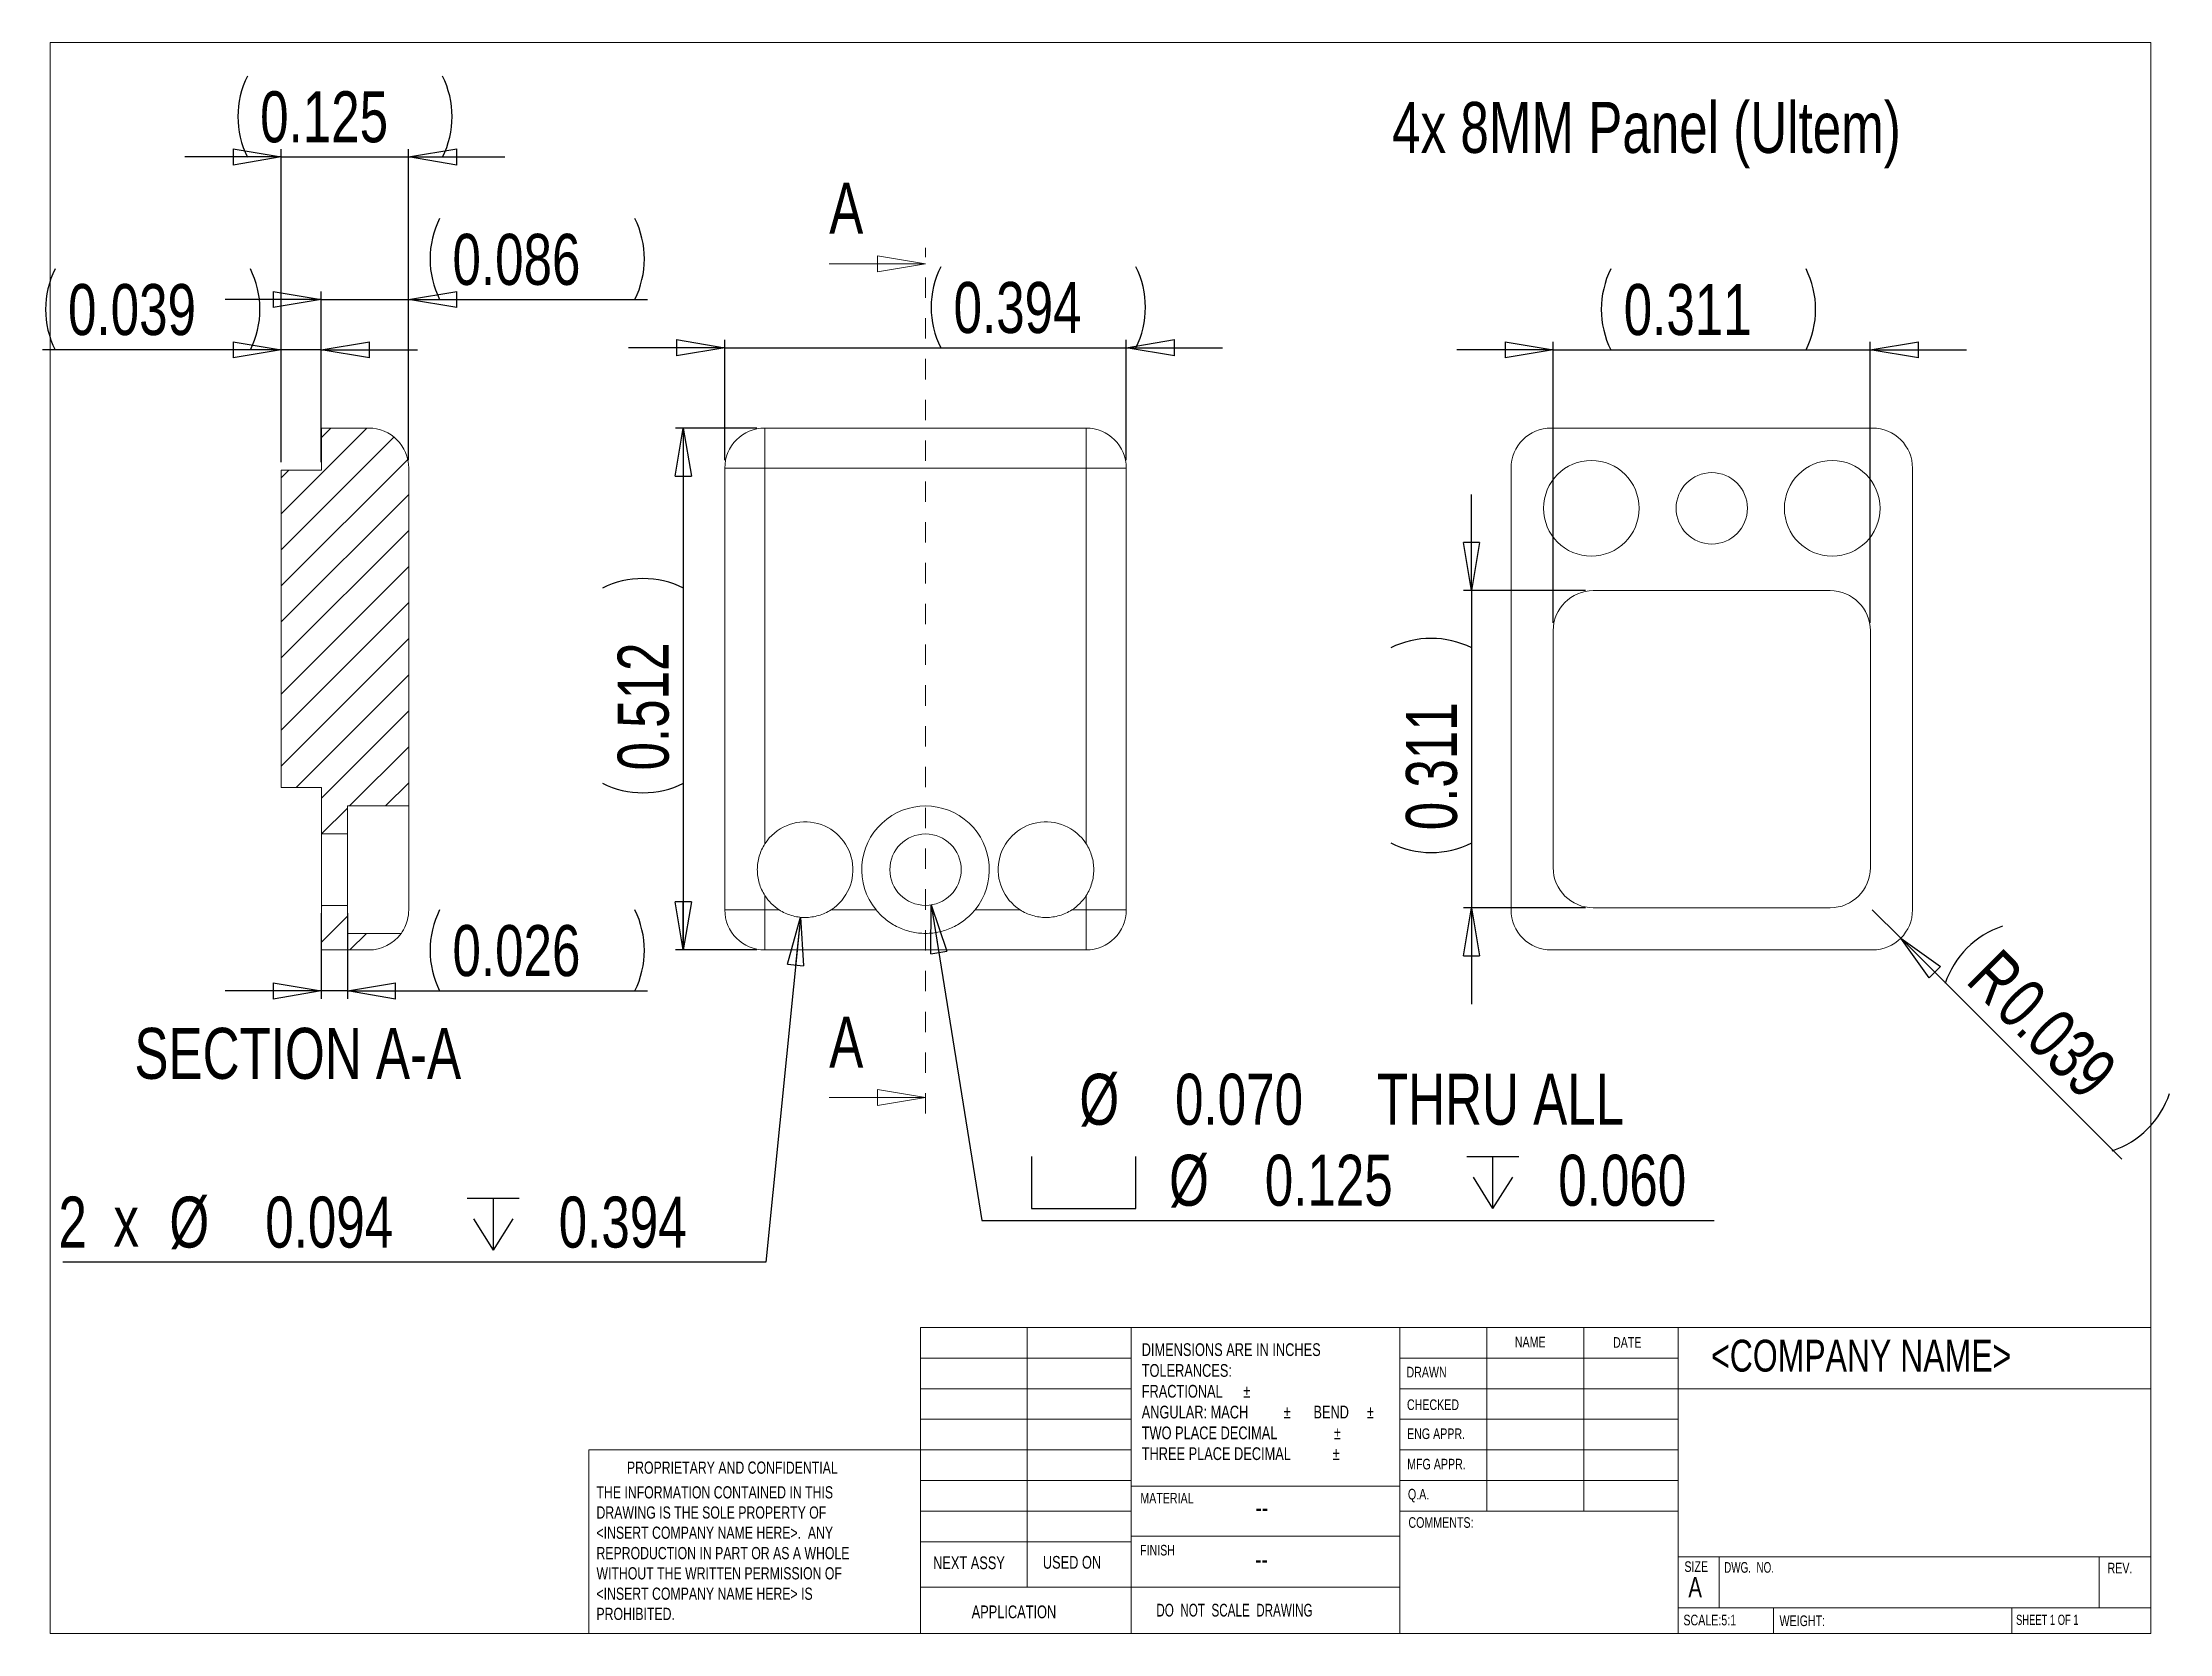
# Model space of a CAD drawing. Header units: inches. Extents: x 0.3 to 10.7, y 0.4 to 8.2.
import ezdxf

# ---------------------------------------------------------------- set-up
doc = ezdxf.new("R2010")
doc.units = ezdxf.units.IN
doc.header["$MEASUREMENT"] = 0
doc.linetypes.add('HIDDEN', pattern=[0.075, 0.05, -0.025])
doc.layers.add('FORMAT', color=7, linetype='Continuous')
doc.styles.add('SLDTEXTSTYLE0', font='TXT', dxfattribs={"width": 0.75})
doc.styles.add('SLDTEXTSTYLE1', font='TXT', dxfattribs={"width": 0.694444})
doc.styles.add('SLDTEXTSTYLE2', font='TXT', dxfattribs={"width": 0.684783})
doc.styles.add('SLDTEXTSTYLE3', font='TXT', dxfattribs={"width": 0.6875})
doc.dimstyles.new('SLDDIMSTYLE0', dxfattribs={"dimtxt": 0.25, "dimasz": 0.236, "dimexe": 0, "dimexo": 0.0625, "dimgap": 0.0625, "dimtad": 2, "dimdec": 3, "dimlfac": 0.2, "dimrnd": 1e-09, "dimzin": 12, "dimdsep": 46, "dimtxsty": 'SLDTEXTSTYLE0', "dimblk1": 'CLOSED', "dimblk2": 'CLOSED', "dimsah": 1, "dimcen": 0.09, "dimadec": 0, "dimazin": 0, "dimtfac": 1, "dimtofl": 0, "dimtmove": 0, "dimatfit": 3, "dimldrblk": 'CLOSED', "dimfxl": 1, "dimtolj": 1, "dimtzin": 12, "dimarcsym": 0})
doc.dimstyles.new('SLDDIMSTYLE1', dxfattribs={"dimtxt": 0.25, "dimasz": 0.236, "dimexe": 0, "dimexo": 0.0625, "dimgap": 0.0625, "dimtad": 2, "dimdec": 3, "dimlfac": 0.2, "dimrnd": 1e-09, "dimzin": 12, "dimdsep": 46, "dimtxsty": 'SLDTEXTSTYLE0', "dimblk1": 'CLOSED', "dimblk2": 'CLOSED', "dimsah": 1, "dimcen": 0.09, "dimadec": 0, "dimazin": 0, "dimtfac": 1, "dimtofl": 0, "dimtmove": 0, "dimatfit": 3, "dimldrblk": 'CLOSED', "dimfxl": 1, "dimtolj": 1, "dimtzin": 12, "dimarcsym": 0})
doc.dimstyles.new('SLDDIMSTYLE2', dxfattribs={"dimtxt": 0.25, "dimasz": 0.236, "dimexe": 0, "dimexo": 0.0625, "dimgap": 0.0625, "dimtad": 2, "dimdec": 3, "dimlfac": 0.2, "dimrnd": 1e-09, "dimzin": 12, "dimdsep": 46, "dimtxsty": 'SLDTEXTSTYLE0', "dimblk1": 'CLOSED', "dimblk2": 'CLOSED', "dimsah": 1, "dimcen": 0.09, "dimadec": 0, "dimazin": 0, "dimtfac": 1, "dimtofl": 0, "dimtmove": 0, "dimatfit": 3, "dimldrblk": 'CLOSED', "dimfxl": 1, "dimtolj": 1, "dimtzin": 12, "dimarcsym": 0})
doc.dimstyles.new('SLDDIMSTYLE3', dxfattribs={"dimtxt": 0.25, "dimasz": 0.236, "dimexe": 0, "dimexo": 0.0625, "dimgap": 0.0625, "dimtad": 0, "dimtih": 1, "dimtoh": 1, "dimdec": 0, "dimlfac": 0.2, "dimrnd": 1e-09, "dimzin": 12, "dimdsep": 46, "dimtxsty": 'SLDTEXTSTYLE0', "dimblk1": 'CLOSED', "dimblk2": 'CLOSED', "dimsah": 1, "dimcen": 0.09, "dimadec": 0, "dimazin": 0, "dimtfac": 1, "dimtofl": 0, "dimtmove": 0, "dimatfit": 3, "dimldrblk": 'CLOSED', "dimfxl": 1, "dimtolj": 1, "dimtzin": 12, "dimarcsym": 0})
doc.dimstyles.new('SLDDIMSTYLE4', dxfattribs={"dimtxt": 0.25, "dimasz": 0.236, "dimexe": 0, "dimexo": 0.0625, "dimgap": 0.0625, "dimtad": 0, "dimtih": 1, "dimtoh": 1, "dimdec": 3, "dimlfac": 0.2, "dimrnd": 1e-09, "dimzin": 4, "dimdsep": 46, "dimtxsty": 'SLDTEXTSTYLE0', "dimblk1": 'CLOSED', "dimblk2": 'CLOSED', "dimsah": 1, "dimcen": 0.09, "dimadec": 0, "dimazin": 0, "dimtfac": 1, "dimtofl": 0, "dimtmove": 0, "dimatfit": 3, "dimldrblk": 'CLOSED', "dimfxl": 1, "dimtolj": 1, "dimtzin": 12, "dimarcsym": 0})

# ---------------------------------------------------------------- blocks, each defined once
blk = doc.blocks.new('SW_NOTE_0')
at = {"color": 0, "linetype": 'Continuous', "lineweight": 0, "char_height": 0.0625, "attachment_point": 1, "style": 'SLDTEXTSTYLE0'}
for s, insert in [('DIMENSIONS ARE IN INCHES', (0, 0.081)), ('TOLERANCES:', (0, -0.021)), ('FRACTIONAL', (0, -0.123)), ('%%p', (0.498, -0.123)), ('ANGULAR: MACH', (0, -0.225)), ('%%p', (0.696, -0.225)), ('     BEND ', (0.755, -0.225)), ('%%p', (1.104, -0.225)), ('TWO PLACE DECIMAL    ', (0, -0.327)), ('%%p', (0.942, -0.327)), ('THREE PLACE DECIMAL  ', (0, -0.429)), ('%%p', (0.936, -0.429))]:
    blk.add_mtext(s, dxfattribs=dict(at, insert=insert))
blk = doc.blocks.new('SW_NOTE_1')
at = {"color": 0, "linetype": 'Continuous', "lineweight": 0, "char_height": 0.06, "attachment_point": 1, "style": 'SLDTEXTSTYLE0'}
for s, insert in [('THE INFORMATION CONTAINED IN THIS', (0, 0.077)), ('DRAWING IS THE SOLE PROPERTY OF', (0, -0.022)), ('<INSERT COMPANY NAME HERE>.  ANY ', (0, -0.121)), ('REPRODUCTION IN PART OR AS A WHOLE', (0, -0.221)), ('WITHOUT THE WRITTEN PERMISSION OF', (0, -0.32)), ('<INSERT COMPANY NAME HERE> IS ', (0, -0.42)), ('PROHIBITED.', (0, -0.519))]:
    blk.add_mtext(s, dxfattribs=dict(at, insert=insert))
blk = doc.blocks.new('_CLOSED')
at = {"color": 0, "linetype": 'ByBlock', "lineweight": -2}
for p, q in [((-1, 0.166667), (0, 0)), ((-1, 0.166667), (-1, -0.166667)), ((0, 0), (-1, -0.166667)), ((0, 0), (-1, 0))]:
    blk.add_line(p, q, dxfattribs=at)
blk = doc.blocks.new('*D4')
at = {"layer": 'FORMAT'}
for p, q in [((7.299, 5.505), (7.299, 5.977)), ((7.857, 5.505), (7.26, 5.505)), ((7.299, 5.505), (7.299, 3.95)), ((7.857, 3.95), (7.26, 3.95)), ((7.299, 3.95), (7.299, 3.478))]:
    blk.add_line(p, q, dxfattribs=at)
for centre, start, end in [((7.101, 4.827), 63.4349, 116.5651), ((7.101, 4.665), 243.4349, 296.5651)]:
    blk.add_arc(centre, 0.444, start, end, dxfattribs=at)
at = {"layer": 'FORMAT', "xscale": 0.236, "yscale": 0.236}
for p, rotation in [((7.299, 5.505, -0.293), 270), ((7.299, 3.95, -0.293), 90)]:
    blk.add_blockref('_CLOSED', p, dxfattribs=dict(at, rotation=rotation))
at = {"layer": 'FORMAT', "insert": (6.977, 4.33), "char_height": 0.25, "attachment_point": 1, "rotation": 90, "style": 'SLDTEXTSTYLE0'}
blk.add_mtext('0.311', dxfattribs=at)
blk = doc.blocks.new('*D5')
at = {"layer": 'FORMAT'}
for p, q in [((7.699, 6.686), (7.227, 6.686)), ((7.699, 5.347), (7.699, 6.725)), ((7.699, 6.686), (9.254, 6.686)), ((9.254, 5.347), (9.254, 6.725)), ((9.254, 6.686), (9.726, 6.686))]:
    blk.add_line(p, q, dxfattribs=at)
for centre, start, end in [((8.379, 6.884), 153.4349, 206.5651), ((8.542, 6.884), 333.4349, 26.5651)]:
    blk.add_arc(centre, 0.444, start, end, dxfattribs=at)
at = {"layer": 'FORMAT', "xscale": 0.236, "yscale": 0.236}
blk.add_blockref('_CLOSED', (7.699, 6.686, -0.293), dxfattribs=at)
at = {"layer": 'FORMAT', "xscale": 0.236, "yscale": 0.236, "rotation": 180}
blk.add_blockref('_CLOSED', (9.254, 6.686, -0.293), dxfattribs=at)
at = {"layer": 'FORMAT', "insert": (8.045, 7.008), "char_height": 0.25, "attachment_point": 1, "style": 'SLDTEXTSTYLE0'}
blk.add_mtext('0.311', dxfattribs=at)
blk = doc.blocks.new('*D6')
at = {"layer": 'FORMAT'}
for q in [(9.264, 3.94), (10.487, 2.717)]:
    blk.add_line((9.403, 3.801), q, dxfattribs=at)
for centre, start, end in [((10.042, 3.438), 108.4349, 161.5651), ((10.3, 3.18), 288.4349, 341.5651)]:
    blk.add_arc(centre, 0.444, start, end, dxfattribs=at)
at = {"layer": 'FORMAT', "xscale": 0.236, "yscale": 0.236, "rotation": 134.999999996}
blk.add_blockref('_CLOSED', (9.403, 3.801, -0.293), dxfattribs=at)
at = {"layer": 'FORMAT', "char_height": 0.25, "attachment_point": 1, "rotation": 315, "style": 'SLDTEXTSTYLE0'}
for s, insert in [('R', (9.893, 3.762)), ('0.039', (10.036, 3.619))]:
    blk.add_mtext(s, dxfattribs=dict(at, insert=insert))
blk = doc.blocks.new('*D7')
at = {"layer": 'FORMAT'}
for p, q in [((3.637, 6.696), (3.165, 6.696)), ((3.637, 6.144), (3.637, 6.735)), ((3.637, 6.696), (5.606, 6.696)), ((5.606, 6.144), (5.606, 6.735)), ((5.606, 6.696), (6.078, 6.696))]:
    blk.add_line(p, q, dxfattribs=at)
for centre, start, end in [((5.093, 6.894), 153.4349, 206.5651), ((5.256, 6.894), 333.4349, 26.5651)]:
    blk.add_arc(centre, 0.444, start, end, dxfattribs=at)
at = {"layer": 'FORMAT', "xscale": 0.236, "yscale": 0.236}
blk.add_blockref('_CLOSED', (3.637, 6.696, 0.332), dxfattribs=at)
at = {"layer": 'FORMAT', "xscale": 0.236, "yscale": 0.236, "rotation": 180}
blk.add_blockref('_CLOSED', (5.606, 6.696, 0.332), dxfattribs=at)
at = {"layer": 'FORMAT', "insert": (4.759, 7.018), "char_height": 0.25, "attachment_point": 1, "style": 'SLDTEXTSTYLE0'}
blk.add_mtext('0.394', dxfattribs=at)
blk = doc.blocks.new('*D8')
at = {"layer": 'FORMAT'}
for p, q in [((3.795, 6.302), (3.395, 6.302)), ((3.434, 6.302), (3.434, 3.743)), ((3.795, 3.743), (3.395, 3.743))]:
    blk.add_line(p, q, dxfattribs=at)
for centre, start, end in [((3.236, 5.12), 63.4349, 116.5651), ((3.236, 4.958), 243.4349, 296.5651)]:
    blk.add_arc(centre, 0.444, start, end, dxfattribs=at)
at = {"layer": 'FORMAT', "xscale": 0.236, "yscale": 0.236}
for p, rotation in [((3.434, 6.302, 0.332), 90), ((3.434, 3.743, 0.332), 270)]:
    blk.add_blockref('_CLOSED', p, dxfattribs=dict(at, rotation=rotation))
at = {"layer": 'FORMAT', "insert": (3.112, 4.623), "char_height": 0.25, "attachment_point": 1, "rotation": 90, "style": 'SLDTEXTSTYLE0'}
blk.add_mtext('0.512', dxfattribs=at)
blk = doc.blocks.new('SW_SYMBOL_HOLE_DEPTH')
at = {"layer": 'FORMAT', "color": 0}
for p, q in [((0, 34.4), (31.5, 34.4)), ((15.7, 34.4), (15.7, 3)), ((3.9, 21.9), (15.7, 3)), ((27.6, 21.9), (15.7, 3))]:
    blk.add_line(p, q, dxfattribs=at)
blk = doc.blocks.new('*D9')
at = {"layer": 'FORMAT'}
for p, q in [((4.008, 3.904), (3.839, 2.212)), ((3.839, 2.212), (0.392, 2.212))]:
    blk.add_line(p, q, dxfattribs=at)
at = {"layer": 'FORMAT', "xscale": 0.236, "yscale": 0.236, "rotation": 84.2943557922}
blk.add_blockref('_CLOSED', (4.008, 3.904, 0.332), dxfattribs=at)
at = {"layer": 'FORMAT', "xscale": 0.0081111328, "yscale": 0.0081111328, "zscale": 0.0081111328}
blk.add_blockref('SW_SYMBOL_HOLE_DEPTH', (2.374, 2.247), dxfattribs=at)
at = {"layer": 'FORMAT', "char_height": 0.25, "attachment_point": 1, "style": 'SLDTEXTSTYLE0'}
for s, insert in [('2', (0.37, 2.534)), ('%%c', (0.914, 2.534)), ('0.094', (1.384, 2.534)), ('0.394', (2.823, 2.534)), (' x ', (0.57, 2.538))]:
    blk.add_mtext(s, dxfattribs=dict(at, insert=insert))
blk = doc.blocks.new('SW_SYMBOL_HOLE_SPOT')
at = {"layer": 'FORMAT', "color": 0}
for p, q in [((0, 34.4), (0, 3)), ((63, 3), (63, 34.4)), ((0, 3), (63, 3))]:
    blk.add_line(p, q, dxfattribs=at)
blk = doc.blocks.new('*D11')
at = {"layer": 'FORMAT'}
for p, q in [((4.649, 3.964), (4.898, 2.416)), ((4.898, 2.416), (8.489, 2.416))]:
    blk.add_line(p, q, dxfattribs=at)
at = {"layer": 'FORMAT', "xscale": 0.236, "yscale": 0.236, "rotation": 99.1195464726}
blk.add_blockref('_CLOSED', (4.649, 3.964, 0.332), dxfattribs=at)
at = {"layer": 'FORMAT', "xscale": 0.0081111328, "yscale": 0.0081111328, "zscale": 0.0081111328}
for name, p in [('SW_SYMBOL_HOLE_SPOT', (5.141, 2.451)), ('SW_SYMBOL_HOLE_DEPTH', (7.275, 2.451))]:
    blk.add_blockref(name, p, dxfattribs=at)
at = {"layer": 'FORMAT', "char_height": 0.25, "attachment_point": 1, "style": 'SLDTEXTSTYLE0'}
for s, insert in [('%%c', (5.376, 3.136)), ('0.070', (5.845, 3.136)), ('THRU ALL', (6.835, 3.136)), ('%%c', (5.816, 2.739)), ('0.125', (6.285, 2.739)), ('0.060', (7.724, 2.739))]:
    blk.add_mtext(s, dxfattribs=dict(at, insert=insert))
blk = doc.blocks.new('*D13')
at = {"layer": 'FORMAT'}
for p, q in [((1.462, 7.631), (0.99, 7.631)), ((1.462, 6.134), (1.462, 7.67)), ((1.462, 7.631), (2.087, 7.631)), ((2.087, 6.144), (2.087, 7.67)), ((2.087, 7.631), (2.559, 7.631))]:
    blk.add_line(p, q, dxfattribs=at)
for centre, start, end in [((1.694, 7.829), 153.4349, 206.5651), ((1.856, 7.829), 333.4349, 26.5651)]:
    blk.add_arc(centre, 0.444, start, end, dxfattribs=at)
at = {"layer": 'FORMAT', "xscale": 0.236, "yscale": 0.236}
blk.add_blockref('_CLOSED', (1.462, 7.631, 0.512), dxfattribs=at)
at = {"layer": 'FORMAT', "xscale": 0.236, "yscale": 0.236, "rotation": 180}
blk.add_blockref('_CLOSED', (2.087, 7.631, 0.512), dxfattribs=at)
at = {"layer": 'FORMAT', "insert": (1.359, 7.953), "char_height": 0.25, "attachment_point": 1, "style": 'SLDTEXTSTYLE0'}
blk.add_mtext('0.125', dxfattribs=at)
blk = doc.blocks.new('*D14')
at = {"layer": 'FORMAT'}
for p, q in [((1.462, 6.686), (0.292, 6.686)), ((1.462, 6.134), (1.462, 6.725)), ((1.659, 6.686), (1.462, 6.686)), ((1.659, 6.134), (1.659, 6.725)), ((1.659, 6.686), (2.131, 6.686))]:
    blk.add_line(p, q, dxfattribs=at)
for centre, start, end in [((0.751, 6.884), 153.4349, 206.5651), ((0.914, 6.884), 333.4349, 26.5651)]:
    blk.add_arc(centre, 0.444, start, end, dxfattribs=at)
at = {"layer": 'FORMAT', "xscale": 0.236, "yscale": 0.236}
for p, rotation in [((1.462, 6.686, 0.512), 360), ((1.659, 6.686, 0.512), 180)]:
    blk.add_blockref('_CLOSED', p, dxfattribs=dict(at, rotation=rotation))
at = {"layer": 'FORMAT', "insert": (0.417, 7.008), "char_height": 0.25, "attachment_point": 1, "style": 'SLDTEXTSTYLE0'}
blk.add_mtext('0.039', dxfattribs=at)
blk = doc.blocks.new('*D15')
at = {"layer": 'FORMAT'}
for p, q in [((1.659, 6.932), (1.187, 6.932)), ((1.659, 6.341), (1.659, 6.971)), ((1.659, 6.932), (2.087, 6.932)), ((2.087, 6.144), (2.087, 6.971)), ((2.087, 6.932), (3.258, 6.932))]:
    blk.add_line(p, q, dxfattribs=at)
for centre, start, end in [((2.636, 7.131), 153.4349, 206.5651), ((2.799, 7.131), 333.4349, 26.5651)]:
    blk.add_arc(centre, 0.444, start, end, dxfattribs=at)
at = {"layer": 'FORMAT', "xscale": 0.236, "yscale": 0.236}
blk.add_blockref('_CLOSED', (1.659, 6.932, 0.512), dxfattribs=at)
at = {"layer": 'FORMAT', "xscale": 0.236, "yscale": 0.236, "rotation": 180}
blk.add_blockref('_CLOSED', (2.087, 6.932, 0.512), dxfattribs=at)
at = {"layer": 'FORMAT', "insert": (2.302, 7.254), "char_height": 0.25, "attachment_point": 1, "style": 'SLDTEXTSTYLE0'}
blk.add_mtext('0.086', dxfattribs=at)
blk = doc.blocks.new('*D16')
at = {"layer": 'FORMAT'}
for p, q in [((1.659, 3.923), (1.659, 3.503)), ((1.787, 3.923), (1.787, 3.503)), ((1.659, 3.542), (1.187, 3.542)), ((1.787, 3.542), (1.659, 3.542)), ((1.787, 3.542), (3.258, 3.542))]:
    blk.add_line(p, q, dxfattribs=at)
for centre, start, end in [((2.636, 3.741), 153.4349, 206.5651), ((2.799, 3.741), 333.4349, 26.5651)]:
    blk.add_arc(centre, 0.444, start, end, dxfattribs=at)
at = {"layer": 'FORMAT', "xscale": 0.236, "yscale": 0.236}
for p, rotation in [((1.659, 3.542, 0.512), 360), ((1.787, 3.542, 0.512), 180)]:
    blk.add_blockref('_CLOSED', p, dxfattribs=dict(at, rotation=rotation))
at = {"layer": 'FORMAT', "insert": (2.302, 3.865), "char_height": 0.25, "attachment_point": 1, "style": 'SLDTEXTSTYLE0'}
blk.add_mtext('0.026', dxfattribs=at)

msp = doc.modelspace()

# ---------------------------------------------------------------- hatches: boundary and pattern name
at = {"linetype": 'Continuous', "lineweight": 0}
h = msp.add_hatch(dxfattribs=at)
h.set_pattern_fill('ANSI31', style=0)
edge = h.paths.add_edge_path(flags=0)
edge.add_line((1.4625, 6.0955), (1.4625, 4.5404))
edge.add_line((1.4625, 4.5404), (1.6593, 4.5404))
edge.add_line((1.6593, 4.5404), (1.6593, 4.3118))
edge.add_line((1.6593, 4.3118), (1.7875, 4.3118))
edge.add_line((1.7875, 4.3118), (1.7875, 4.4493))
edge.add_line((1.7875, 4.4493), (2.0875, 4.4493))
edge.add_line((2.0875, 4.4493), (2.0875, 6.1053))
edge.add_arc((1.8906, 6.1053), 0.1969, 0, 90)
edge.add_line((1.8906, 6.3022), (1.6593, 6.3022))
edge.add_line((1.6593, 6.3022), (1.6593, 6.0955))
edge.add_line((1.6593, 6.0955), (1.4625, 6.0955))
h = msp.add_hatch(dxfattribs=at)
h.set_pattern_fill('ANSI31', style=0)
edge = h.paths.add_edge_path(flags=0)
edge.add_line((1.6593, 3.9618), (1.6593, 3.7431))
edge.add_line((1.6593, 3.7431), (1.8906, 3.7431))
edge.add_arc((1.8906, 3.94), 0.1969, 270, 324.0202)
edge.add_line((2.0499, 3.8243), (1.7875, 3.8243))
edge.add_line((1.7875, 3.8243), (1.7875, 3.9618))
edge.add_line((1.7875, 3.9618), (1.6593, 3.9618))

# ---------------------------------------------------------------- linework, layer by layer
at = {"color": 8, "linetype": 'Continuous', "lineweight": 0}
for p, q in [((0.3299, 8.1921), (10.6299, 8.1921)), ((0.3299, 8.1921), (0.3299, 0.3921)), ((10.6299, 0.3921), (10.6299, 8.1921)), ((4.5974, 0.3921), (4.5974, 1.8921)), ((4.5974, 1.8921), (5.6299, 1.8921)), ((5.1192, 1.8921), (5.1192, 0.6195)), ((5.6299, 0.3921), (5.6299, 1.8921)), ((5.6299, 1.8921), (10.6299, 1.8921)), ((6.9469, 1.8921), (6.9469, 0.3921)), ((7.3734, 1.8921), (7.3734, 0.9921)), ((7.8495, 1.8921), (7.8495, 0.9921)), ((8.3116, 1.8921), (8.3116, 0.3921)), ((4.5974, 1.7421), (5.6299, 1.7421)), ((6.9469, 1.7421), (8.3116, 1.7421)), ((4.5974, 1.5921), (5.6299, 1.5921)), ((6.9469, 1.5921), (10.6299, 1.5921)), ((4.5974, 1.4421), (5.6299, 1.4421)), ((6.9469, 1.4421), (8.3116, 1.4421)), ((4.5974, 1.2921), (2.9701, 1.2921)), ((2.9701, 1.2921), (2.9701, 0.3921)), ((4.5974, 1.2921), (5.6299, 1.2921)), ((6.9469, 1.2921), (8.3116, 1.2921)), ((4.5974, 1.1421), (5.6299, 1.1421)), ((6.9469, 1.1147), (5.6299, 1.1147)), ((6.9469, 1.1421), (8.3116, 1.1421)), ((4.5974, 0.9921), (5.6299, 0.9921)), ((6.9469, 0.9921), (8.3116, 0.9921)), ((4.5974, 0.8421), (5.6299, 0.8421)), ((5.6299, 0.8695), (6.9469, 0.8695)), ((8.3116, 0.7671), (10.6299, 0.7671)), ((8.5123, 0.7671), (8.5123, 0.5171)), ((10.3768, 0.7671), (10.3768, 0.5171)), ((5.6299, 0.6195), (4.5974, 0.6195)), ((5.6299, 0.6195), (6.9469, 0.6195)), ((8.3116, 0.5171), (10.6299, 0.5171)), ((8.7791, 0.5171), (8.7791, 0.3921)), ((9.9486, 0.5171), (9.9486, 0.3921)), ((10.6299, 0.3921), (0.3299, 0.3921))]:
    msp.add_line(p, q, dxfattribs=at)
at = {"color": 7, "linetype": 'Continuous', "lineweight": 0}
for p, q in [((4.1492, 7.1073), (4.6216, 7.1073)), ((4.1492, 3.0193), (4.6216, 3.0193))]:
    msp.add_line(p, q, dxfattribs=at)
at = {"color": 7, "linetype": 'HIDDEN', "lineweight": 0}
msp.add_line((4.6216, 2.9406), (4.6216, 7.1861), dxfattribs=at)
at = {"color": 7, "linetype": 'Continuous', "lineweight": 15}
for p, q in [((1.6593, 6.0955), (1.6593, 6.3022)), ((1.8906, 6.3022), (1.6593, 6.3022)), ((3.8342, 6.1053), (3.8342, 6.3022)), ((3.8342, 6.3022), (5.409, 6.3022)), ((5.409, 6.3022), (5.409, 6.1053)), ((9.2642, 6.3022), (7.6894, 6.3022)), ((1.6593, 6.0955), (1.4625, 6.0955)), ((1.4625, 6.0955), (1.4625, 4.5404)), ((2.0875, 4.4493), (2.0875, 6.1053)), ((3.8342, 6.1053), (3.6374, 6.1053)), ((3.6374, 3.94), (3.6374, 6.1053)), ((3.8342, 6.1053), (3.8342, 4.264)), ((5.409, 6.1053), (3.8342, 6.1053)), ((5.409, 4.264), (5.409, 6.1053)), ((5.6059, 6.1053), (5.409, 6.1053)), ((5.6059, 6.1053), (5.6059, 3.94)), ((7.4925, 6.1053), (7.4925, 3.94)), ((9.461, 3.94), (9.461, 6.1053)), ((9.0575, 5.5049), (7.896, 5.5049)), ((7.6992, 5.3081), (7.6992, 4.1467)), ((9.2543, 4.1467), (9.2543, 5.3081)), ((1.4625, 4.5404), (1.6593, 4.5404)), ((1.6593, 4.3118), (1.6593, 4.5404)), ((1.7875, 4.4493), (2.0875, 4.4493)), ((1.7875, 4.3118), (1.7875, 4.4493)), ((2.0875, 3.94), (2.0875, 4.4493)), ((1.6593, 4.3118), (1.7875, 4.3118)), ((1.6593, 4.3118), (1.6593, 3.9618)), ((1.7875, 3.9618), (1.7875, 4.3118)), ((3.8342, 4.0096), (3.8342, 3.94)), ((5.409, 3.94), (5.409, 4.0096)), ((1.7875, 3.9618), (1.6593, 3.9618)), ((1.6593, 3.7431), (1.6593, 3.9618)), ((1.7875, 3.8243), (1.7875, 3.9618)), ((3.8342, 3.94), (3.6374, 3.94)), ((3.8342, 3.94), (3.9039, 3.94)), ((3.8342, 3.94), (3.8342, 3.7431)), ((4.1583, 3.94), (4.3789, 3.94)), ((4.8643, 3.94), (5.085, 3.94)), ((5.3394, 3.94), (5.409, 3.94)), ((5.409, 3.7431), (5.409, 3.94)), ((5.6059, 3.94), (5.409, 3.94)), ((7.896, 3.9498), (9.0575, 3.9498)), ((2.0499, 3.8243), (1.7875, 3.8243)), ((1.6593, 3.7431), (1.8906, 3.7431)), ((5.409, 3.7431), (3.8342, 3.7431)), ((7.6894, 3.7431), (9.2642, 3.7431))]:
    msp.add_line(p, q, dxfattribs=at)
for centre, radius in [((7.8862, 5.9085), 0.2344), ((8.4768, 5.9085), 0.175), ((9.0673, 5.9085), 0.2344), ((4.6216, 4.1368), 0.175)]:
    msp.add_circle(centre, radius, dxfattribs=at)
for centre, radius, start, end in [((1.8906, 6.1053), 0.1969, 0, 90), ((3.8342, 6.1053), 0.1969, 90, 180), ((5.409, 6.1053), 0.1969, 0, 90), ((7.6894, 6.1053), 0.1969, 90, 180), ((9.2642, 6.1053), 0.1969, 0, 90), ((7.896, 5.3081), 0.1969, 90, 180), ((9.0575, 5.3081), 0.1969, 0, 90), ((4.6216, 4.1368), 0.3125, 320.95569, 219.04431), ((4.0311, 4.1368), 0.2344, 302.87097, 147.12903), ((5.2122, 4.1368), 0.2344, 32.87097, 237.12903), ((7.896, 4.1467), 0.1969, 180, 270), ((9.0575, 4.1467), 0.1969, 270, 0), ((4.0311, 4.1368), 0.2344, 212.87097, 237.12903), ((5.2122, 4.1368), 0.2344, 302.87097, 327.12903), ((3.8342, 3.94), 0.1969, 180, 270), ((5.409, 3.94), 0.1969, 270, 0), ((7.6894, 3.94), 0.1969, 180, 270), ((9.2642, 3.94), 0.1969, 270, 0), ((1.8906, 3.94), 0.1969, 270, 324.0202)]:
    msp.add_arc(centre, radius, start, end, dxfattribs=at)
for points, knots in [([(3.8342, 4.264), (3.8219, 4.245), (3.8127, 4.2248), (3.7999, 4.1818), (3.7967, 4.1594), (3.7967, 4.1147), (3.7999, 4.0921), (3.8125, 4.0493), (3.8219, 4.0286), (3.8342, 4.0096)], [0, 0, 0, 0, 0.25, 0.25, 0.5, 0.5, 0.75, 0.75, 1, 1, 1, 1]), ([(5.409, 4.0096), (5.4213, 4.0286), (5.4306, 4.0489), (5.4433, 4.0919), (5.4465, 4.1143), (5.4466, 4.159), (5.4433, 4.1816), (5.4307, 4.2243), (5.4213, 4.245), (5.409, 4.264)], [0, 0, 0, 0, 0.25, 0.25, 0.5, 0.5, 0.75, 0.75, 1, 1, 1, 1]), ([(2.0499, 3.8243), (2.0499, 3.8243), (2.0519, 3.827), (2.0587, 3.8373), (2.0634, 3.8449), (2.0728, 3.8646), (2.0777, 3.8769), (2.085, 3.9054), (2.0875, 3.9216), (2.0875, 3.94)], [0, 0, 0, 0, 0.25, 0.25, 0.5, 0.5, 0.75, 0.75, 1, 1, 1, 1]), ([(3.9039, 3.94), (3.9229, 3.9277), (3.9431, 3.9184), (3.9861, 3.9057), (4.0085, 3.9025), (4.0532, 3.9024), (4.0758, 3.9057), (4.1185, 3.9183), (4.1393, 3.9277), (4.1583, 3.94)], [0, 0, 0, 0, 0.25, 0.25, 0.5, 0.5, 0.75, 0.75, 1, 1, 1, 1]), ([(4.3789, 3.94), (4.3938, 3.9216), (4.4104, 3.9054), (4.4466, 3.8769), (4.4664, 3.8646), (4.5077, 3.8449), (4.5297, 3.8373), (4.5749, 3.827), (4.5979, 3.8243), (4.6452, 3.8243), (4.6683, 3.827), (4.7135, 3.8372), (4.7355, 3.8449), (4.7768, 3.8646), (4.7966, 3.8769), (4.8329, 3.9054), (4.8494, 3.9216), (4.8643, 3.94)], [0, 0, 0, 0, 0.125, 0.125, 0.25, 0.25, 0.375, 0.375, 0.5, 0.5, 0.625, 0.625, 0.75, 0.75, 0.875, 0.875, 1, 1, 1, 1]), ([(5.085, 3.94), (5.104, 3.9277), (5.1242, 3.9184), (5.1672, 3.9057), (5.1896, 3.9025), (5.2343, 3.9024), (5.2569, 3.9057), (5.2997, 3.9183), (5.3204, 3.9277), (5.3394, 3.94)], [0, 0, 0, 0, 0.25, 0.25, 0.5, 0.5, 0.75, 0.75, 1, 1, 1, 1])]:
    msp.add_open_spline(points, degree=3, knots=knots, dxfattribs=at)

# ---------------------------------------------------------------- block references
at = {"color": 7, "linetype": 'Continuous', "lineweight": 0, "xscale": 0.2362204724, "yscale": 0.2362204724, "rotation": 360}
for p in [(4.6216, 7.1073), (4.6216, 3.0193)]:
    msp.add_blockref('_CLOSED', p, dxfattribs=at)
at = {"color": 8, "linetype": 'Continuous', "lineweight": 0}
for name, p in [('SW_NOTE_0', (5.6816, 1.7338)), ('SW_NOTE_1', (3.0081, 1.037))]:
    msp.add_blockref(name, p, dxfattribs=at)

# ---------------------------------------------------------------- texts
at = {"color": 7, "linetype": 'Continuous', "char_height": 0.25, "attachment_point": 1, "style": 'SLDTEXTSTYLE0'}
for insert in [(4.1492, 7.5044), (4.1492, 3.4163)]:
    msp.add_mtext('A', dxfattribs=dict(at, insert=insert))
at = {"color": 8, "linetype": 'Continuous', "lineweight": 0, "attachment_point": 1}
for s, insert, char_height, style in [('NAME', (7.5111, 1.8469), 0.05208, 'SLDTEXTSTYLE0'), ('DATE', (7.9926, 1.8449), 0.05208, 'SLDTEXTSTYLE0'), ('<COMPANY NAME>', (8.4734, 1.8322), 0.15625, 'SLDTEXTSTYLE0'), ('DRAWN', (6.9797, 1.6995), 0.05208, 'SLDTEXTSTYLE0'), ('CHECKED', (6.9821, 1.5397), 0.05208, 'SLDTEXTSTYLE0'), ('ENG APPR.', (6.9826, 1.3973), 0.05208, 'SLDTEXTSTYLE0'), ('PROPRIETARY AND CONFIDENTIAL', (3.1576, 1.2351), 0.06, 'SLDTEXTSTYLE0'), ('MFG APPR.', (6.9831, 1.2484), 0.05208, 'SLDTEXTSTYLE0'), ('MATERIAL', (5.6747, 1.0815), 0.05208, 'SLDTEXTSTYLE0'), ('Q.A.', (6.9869, 1.101), 0.05208, 'SLDTEXTSTYLE0'), ('--', (6.2399, 1.0557), 0.09375, 'SLDTEXTSTYLE0'), ('COMMENTS:', (6.9894, 0.9621), 0.05208, 'SLDTEXTSTYLE0'), ('NEXT ASSY', (4.6588, 0.7698), 0.0625, 'SLDTEXTSTYLE0'), ('USED ON', (5.1969, 0.772), 0.0625, 'SLDTEXTSTYLE0'), ('FINISH', (5.6735, 0.8264), 0.05208, 'SLDTEXTSTYLE0'), ('--', (6.2374, 0.8023), 0.09375, 'SLDTEXTSTYLE0'), ('SIZE', (8.3426, 0.746), 0.05208, 'SLDTEXTSTYLE0'), ('DWG.  NO.', (8.5375, 0.7419), 0.05208, 'SLDTEXTSTYLE1'), ('REV.', (10.4175, 0.7388), 0.05208, 'SLDTEXTSTYLE0'), ('A', (8.3618, 0.6691), 0.1, 'SLDTEXTSTYLE0'), ('APPLICATION', (4.8479, 0.5292), 0.0625, 'SLDTEXTSTYLE0'), ('DO  NOT  SCALE  DRAWING', (5.7533, 0.5375), 0.0625, 'SLDTEXTSTYLE2'), ('SCALE:5:1', (8.3378, 0.4838), 0.05208, 'SLDTEXTSTYLE0'), ('WEIGHT:', (8.809, 0.4803), 0.05208, 'SLDTEXTSTYLE0'), ('SHEET 1 OF 1', (9.9688, 0.484), 0.05, 'SLDTEXTSTYLE3')]:
    msp.add_mtext(s, dxfattribs=dict(at, insert=insert, char_height=char_height, style=style))
at = {"layer": 'FORMAT', "char_height": 0.25, "attachment_point": 1, "style": 'SLDTEXTSTYLE0'}
for s, insert in [('4x 8MM Panel (Ultem)', (6.9096, 7.9009)), ('SECTION A-A', (0.7424, 3.3612))]:
    msp.add_mtext(s, dxfattribs=dict(at, insert=insert))

# ---------------------------------------------------------------- dimensions: what is measured, and where the dimension line sits
at = {"layer": 'FORMAT'}
for base, p1, p2, picture, middle in [((2.0875, 7.6309), (1.4625, 6.0955), (2.0875, 6.1053), '*D13', (1.775, 7.6309)), ((2.0875, 6.9321), (1.6593, 6.3022), (2.0875, 6.1053), '*D15', (2.7174, 6.9321)), ((5.6059, 6.6959), (3.6374, 6.1053), (5.6059, 6.1053), '*D7', (5.1747, 6.6959)), ((1.4625, 6.686), (1.6593, 6.0955), (1.4625, 6.0955), '*D14', (0.8326, 6.686)), ((9.2543, 6.686), (7.6992, 5.3081), (9.2543, 5.3081), '*D5', (8.4607, 6.686)), ((1.6593, 3.5424), (1.7875, 3.9618), (1.6593, 3.9618), '*D16', (2.7174, 3.5424))]:
    dim = msp.add_linear_dim(base=base, p1=p1, p2=p2, text='(<>)', dimstyle='SLDDIMSTYLE0', dxfattribs=at)
    dim.commit()
    dim.dimension.update_dxf_attribs({"geometry": picture, "text_midpoint": middle, "dimtype": 160})
for base, p1, p2, dimstyle, picture, middle in [((3.4342, 3.7431), (3.8342, 6.3022), (3.8342, 3.7431), 'SLDDIMSTYLE2', '*D8', (3.4342, 5.0389)), ((7.2991, 3.9498), (7.896, 5.5049), (7.896, 3.9498), 'SLDDIMSTYLE0', '*D4', (7.2991, 4.7459))]:
    dim = msp.add_linear_dim(base=base, p1=p1, p2=p2, angle=90, text='(<>)', dimstyle=dimstyle, dxfattribs=at)
    dim.commit()
    dim.dimension.update_dxf_attribs({"geometry": picture, "text_midpoint": middle, "dimtype": 160})
dim = msp.add_diameter_dim_2p(p1=(4.5939, 4.3096), p2=(4.6494, 3.964), text='<> THRU ALL\\P{\\fGDT;v}%%c 0.125 {\\fGDT;x} 0.060\\P', dimstyle='SLDDIMSTYLE4', dxfattribs=at)
dim.commit()
dim.dimension.update_dxf_attribs({"geometry": '*D11', "text_midpoint": (6.7526, 2.8171), "dimtype": 163})
dim = msp.add_radius_dim(center=(4.0311, 4.1368), mpoint=(4.0078, 3.9036), text='<> x %%c 0.094 {\\fGDT;x} 0.394\\P', dimstyle='SLDDIMSTYLE3', override={"dimpost": '<>'}, dxfattribs=at)
dim.commit()
dim.dimension.update_dxf_attribs({"geometry": '*D9', "text_midpoint": (2.0565, 2.4123), "dimtype": 164})
dim = msp.add_radius_dim(center=(9.2642, 3.94), mpoint=(9.4034, 3.8008), text='(<>)', dimstyle='SLDDIMSTYLE1', dxfattribs=at)
dim.commit()
dim.dimension.update_dxf_attribs({"geometry": '*D6', "text_midpoint": (10.0452, 3.1589), "dimtype": 164})

doc.saveas('drawing.dxf')
